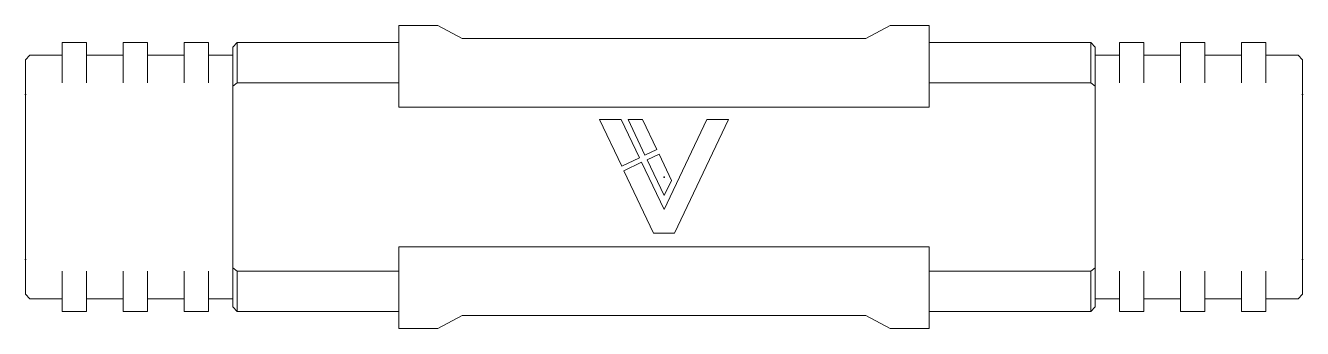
# Model space of a CAD drawing. Header units: millimetres. Extents: x -20.4 to 20.4, y -4.8 to 4.8.
import ezdxf

# ---------------------------------------------------------------- set-up
doc = ezdxf.new("R2010")
doc.units = ezdxf.units.MM
for name, color, linetype in [('CONN', 7, 'Continuous'), ('CONN-Label', 7, 'Continuous'), ('Make2D___U+9359_U+7EFE__U+93C5_U+20AC_U+6C31_U+568E', 7, 'Continuous')]:
    doc.layers.add(name, color=color, linetype=linetype)

# ---------------------------------------------------------------- blocks, each defined once
blk = doc.blocks.new('L1')
at = {"layer": 'Make2D___U+9359_U+7EFE__U+93C5_U+20AC_U+6C31_U+568E', "color": 7, "lineweight": 0}
for points in [[(-30.32, 17.33), (-30.32, 12.26)], [(-25.87, 17.33), (-30.32, 17.33)], [(-25.87, 17.33), (-23.08, 15.86)], [(23.08, 15.86), (25.87, 17.33)], [(25.87, 17.33), (30.32, 17.33)], [(30.32, 12.26), (30.32, 17.33)], [(-68.82, 15.39), (-68.82, 10.77)], [(-68.82, 15.39), (-66.03, 15.39)], [(-66.03, 15.39), (-66.03, 10.77)], [(-59.05, 15.39), (-61.84, 15.39)], [(-61.84, 15.39), (-61.84, 10.77)], [(-59.05, 10.77), (-59.05, 15.39)], [(-52.08, 15.39), (-54.87, 15.39)], [(-54.87, 15.39), (-54.87, 10.77)], [(-52.08, 10.77), (-52.08, 15.39)], [(-48.79, 15.39), (-49.29, 14.87)], [(-49.29, 14.87), (-49.29, 10.4)], [(-48.79, 10.77), (-48.79, 15.39)], [(-48.79, 15.39), (-30.32, 15.39)], [(23.08, 15.86), (-23.08, 15.86)], [(30.32, 15.39), (48.79, 15.39)], [(48.79, 15.39), (48.79, 10.77)], [(48.79, 15.39), (49.29, 14.87)], [(49.29, 10.4), (49.29, 14.87)], [(52.08, 15.39), (52.08, 10.77)], [(52.08, 15.39), (54.87, 15.39)], [(54.87, 10.77), (54.87, 15.39)], [(59.05, 15.39), (59.05, 10.77)], [(59.05, 15.39), (61.84, 15.39)], [(61.84, 10.77), (61.84, 15.39)], [(66.03, 10.77), (66.03, 15.39)], [(68.82, 15.39), (66.03, 15.39)], [(68.82, 10.77), (68.82, 15.39)], [(-72.5, 13.93), (-73, 13.41)], [(-73, 13.41), (-73, 9.44)], [(-68.82, 13.93), (-72.5, 13.93)], [(-66.03, 13.93), (-61.84, 13.93)], [(-59.05, 13.93), (-54.87, 13.93)], [(-52.08, 13.93), (-49.29, 13.93)], [(49.29, 13.93), (52.08, 13.93)], [(54.87, 13.93), (59.05, 13.93)], [(66.03, 13.93), (61.84, 13.93)], [(72.5, 13.93), (68.82, 13.93)], [(73, 13.41), (72.5, 13.93)], [(73, 9.44), (73, 13.41)], [(-30.32, 12.26), (-30.32, 8)], [(30.32, 8), (30.32, 12.26)], [(-49.29, 10.4), (-48.79, 10.77)], [(-49.29, 10.4), (-49.29, -10.4)], [(-48.79, 10.77), (-30.32, 10.77)], [(30.32, 10.77), (48.79, 10.77)], [(48.79, 10.77), (49.29, 10.4)], [(49.29, 10.4), (49.29, -10.4)], [(-73, 9.44), (-73, -9.44)], [(73, -9.44), (73, 9.44)], [(-30.32, 8), (30.32, 8)], [(-4.84, 1.25), (-7.36, 6.59)], [(-7.36, 6.59), (-4.89, 6.59)], [(-4.89, 6.59), (-2.82, 2.21)], [(-2.18, 2.51), (-4.11, 6.59)], [(-4.11, 6.59), (-2.45, 6.59)], [(-2.45, 6.59), (-0.81, 3.16)], [(0, -3.72), (4.88, 6.59)], [(7.37, 6.59), (1.21, -6.41)], [(4.88, 6.59), (7.37, 6.59)], [(-0.81, 3.16), (-2.18, 2.51)], [(-2.82, 2.21), (-4.84, 1.25)], [(-4.59, 0.72), (-2.56, 1.68)], [(-2.56, 1.68), (0, -3.72)], [(-1.93, 1.98), (-0.57, 2.63)], [(0, -2.1), (-1.93, 1.98)], [(-0.57, 2.63), (0.86, -0.39)], [(-1.21, -6.41), (-4.59, 0.72)], [(0.86, -0.39), (0, -2.1)], [(1.21, -6.41), (-1.21, -6.41)], [(-30.32, -8), (-30.32, -12.26)], [(30.32, -8), (-30.32, -8)], [(30.32, -12.26), (30.32, -8)], [(-73, -9.44), (-73, -13.41)], [(73, -13.41), (73, -9.44)], [(-68.82, -10.77), (-68.82, -15.39)], [(-66.03, -10.77), (-66.03, -15.39)], [(-61.84, -10.77), (-61.84, -15.39)], [(-59.05, -15.39), (-59.05, -10.77)], [(-54.87, -10.77), (-54.87, -15.39)], [(-52.08, -15.39), (-52.08, -10.77)], [(-48.79, -10.77), (-49.29, -10.4)], [(-49.29, -10.4), (-49.29, -14.87)], [(-30.32, -10.77), (-48.79, -10.77)], [(-48.79, -15.39), (-48.79, -10.77)], [(48.79, -10.77), (30.32, -10.77)], [(49.29, -10.4), (48.79, -10.77)], [(48.79, -10.77), (48.79, -15.39)], [(49.29, -14.87), (49.29, -10.4)], [(52.08, -10.77), (52.08, -15.39)], [(54.87, -15.39), (54.87, -10.77)], [(59.05, -10.77), (59.05, -15.39)], [(61.84, -15.39), (61.84, -10.77)], [(66.03, -15.39), (66.03, -10.77)], [(68.82, -15.39), (68.82, -10.77)], [(-30.32, -12.26), (-30.32, -17.33)], [(30.32, -17.33), (30.32, -12.26)], [(-73, -13.41), (-72.5, -13.93)], [(-72.5, -13.93), (-68.82, -13.93)], [(-61.84, -13.93), (-66.03, -13.93)], [(-54.87, -13.93), (-59.05, -13.93)], [(-52.08, -13.93), (-49.29, -13.93)], [(52.08, -13.93), (49.29, -13.93)], [(54.87, -13.93), (59.05, -13.93)], [(66.03, -13.93), (61.84, -13.93)], [(72.5, -13.93), (68.82, -13.93)], [(73, -13.41), (72.5, -13.93)], [(-68.82, -15.39), (-66.03, -15.39)], [(-59.05, -15.39), (-61.84, -15.39)], [(-52.08, -15.39), (-54.87, -15.39)], [(-49.29, -14.87), (-48.79, -15.39)], [(-30.32, -15.39), (-48.79, -15.39)], [(-23.08, -15.86), (-25.87, -17.33)], [(-23.08, -15.86), (23.08, -15.86)], [(25.87, -17.33), (23.08, -15.86)], [(48.79, -15.39), (30.32, -15.39)], [(49.29, -14.87), (48.79, -15.39)], [(52.08, -15.39), (54.87, -15.39)], [(59.05, -15.39), (61.84, -15.39)], [(68.82, -15.39), (66.03, -15.39)], [(-30.32, -17.33), (-25.87, -17.33)], [(30.32, -17.33), (25.87, -17.33)]]:
    blk.add_lwpolyline(points, dxfattribs=at)
blk = doc.blocks.new('FUSE')
at = {"layer": 'CONN'}
for p in [(-20.401, 2.639), (20.401, 2.639), (-20.401, -2.639), (20.401, -2.639)]:
    blk.add_point(p, dxfattribs=at)
at = {"layer": 'CONN-Label'}
blk.add_point((0, 0), dxfattribs=at)
at = {"xscale": 0.2794609275368917, "yscale": 0.2794609275368917, "zscale": 0.2794609275368917}
blk.add_blockref('L1', (0, 0), dxfattribs=at)

msp = doc.modelspace()

# ---------------------------------------------------------------- block references
msp.add_blockref('FUSE', (0, 0))

doc.saveas('drawing.dxf')
